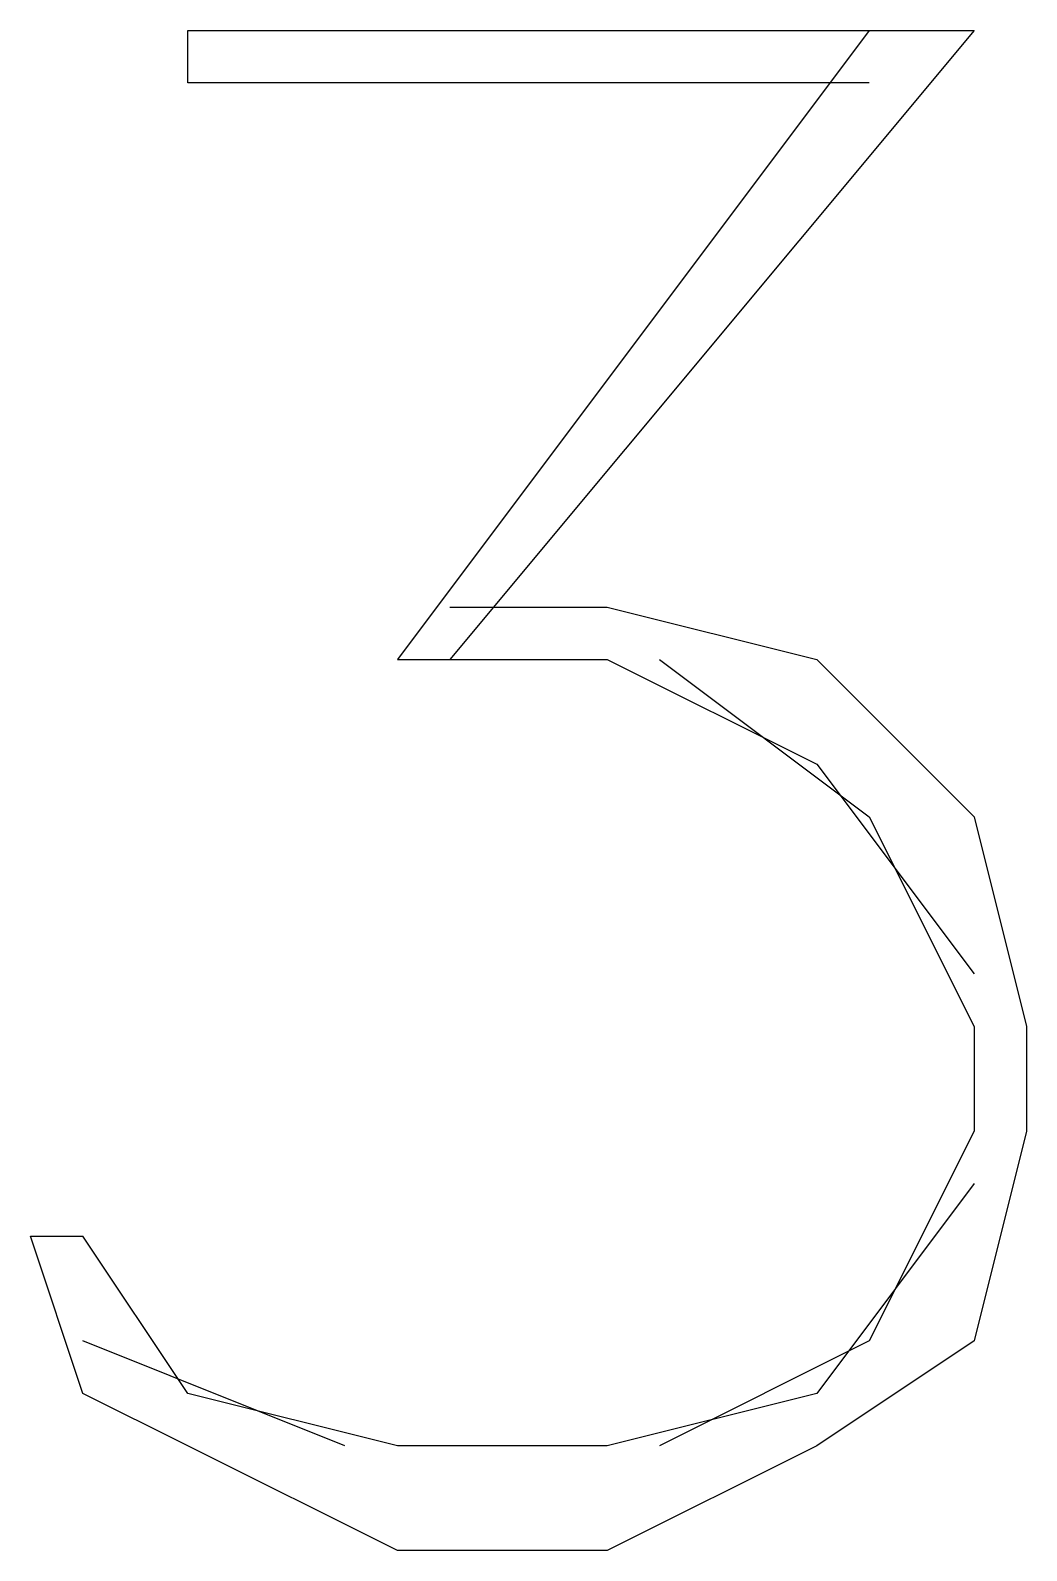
# Model space of a CAD drawing. Header units: millimetres. Extents: x 43 to 817, y 0 to 715.
# Drawn here: x 273.88 to 276.16, y 710.2 to 713.68 of the extents above; entities that cross this region are included whole.
import ezdxf

# ---------------------------------------------------------------- set-up
doc = ezdxf.new("R2010")
doc.units = ezdxf.units.MM
doc.layers.add('DIAGRAM', color=4, linetype='Continuous')

msp = doc.modelspace()

# ---------------------------------------------------------------- linework, layer by layer
at = {"layer": 'DIAGRAM'}
for p, q in [((274.24, 713.56), (274.24, 713.68)), ((274.24, 713.68), (276.04, 713.68)), ((275.8, 713.68), (274.72, 712.24)), ((276.04, 713.68), (274.84, 712.24)), ((275.8, 713.56), (274.24, 713.56)), ((274.84, 712.36), (275.2, 712.36)), ((275.2, 712.36), (275.68, 712.24)), ((274.72, 712.24), (275.2, 712.24)), ((275.2, 712.24), (275.68, 712)), ((275.32, 712.24), (275.8, 711.88)), ((275.68, 712.24), (276.04, 711.88)), ((275.68, 712), (276.04, 711.52)), ((275.8, 711.88), (276.04, 711.4)), ((276.04, 711.88), (276.16, 711.4)), ((276.04, 711.4), (276.04, 711.16)), ((276.16, 711.4), (276.16, 711.16)), ((276.04, 711.16), (275.8, 710.68)), ((276.16, 711.16), (276.04, 710.68)), ((276.04, 711.04), (275.68, 710.56)), ((274, 710.56), (273.88, 710.92)), ((273.88, 710.92), (274, 710.92)), ((274.24, 710.56), (274, 710.92)), ((274.6, 710.44), (274, 710.68)), ((275.8, 710.68), (275.32, 710.44)), ((276.04, 710.68), (275.68, 710.44)), ((274.24, 710.44), (274, 710.56)), ((274.72, 710.44), (274.24, 710.56)), ((275.68, 710.56), (275.2, 710.44)), ((274.72, 710.2), (274.24, 710.44)), ((275.2, 710.44), (274.72, 710.44)), ((275.68, 710.44), (275.2, 710.2)), ((275.2, 710.2), (274.72, 710.2))]:
    msp.add_line(p, q, dxfattribs=at)

doc.saveas('drawing.dxf')
